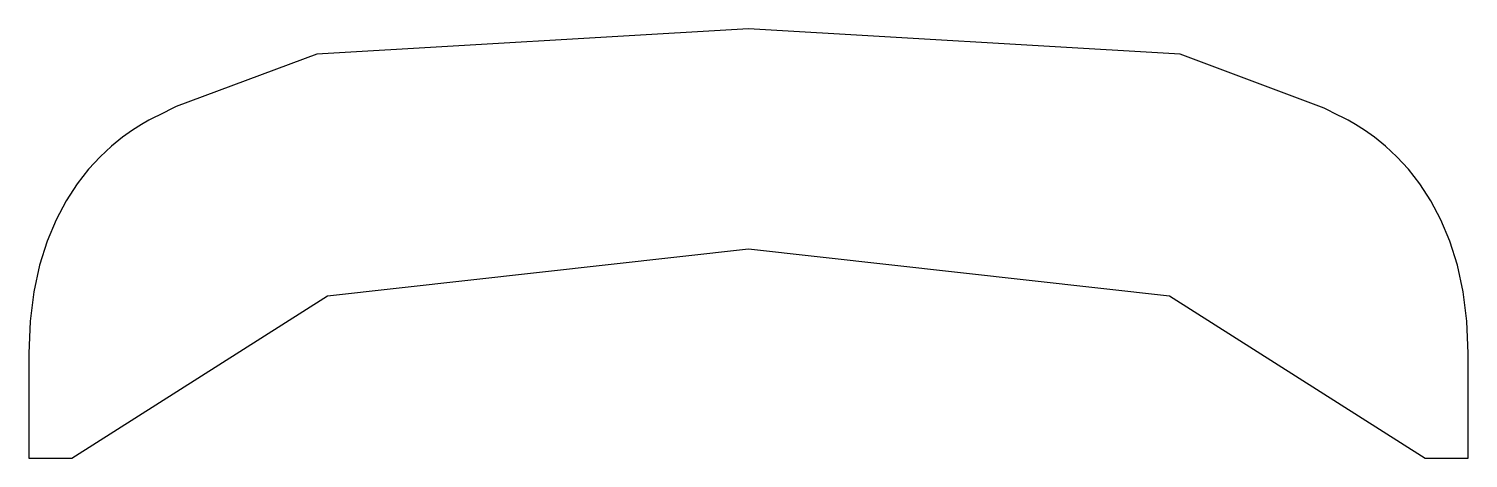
# Model space of a CAD drawing. Extents: x 0 to 101, y 0 to 30.
import ezdxf

# ---------------------------------------------------------------- set-up
doc = ezdxf.new("R2010")
doc.units = 0
doc.layers.add('Mask', color=7, linetype='CONTINUOUS')

msp = doc.modelspace()

# ---------------------------------------------------------------- linework, layer by layer
at = {"layer": 'Mask', "color": 7}
for p, q in [((50.8, 30.358462), (20.399272, 28.580441)), ((81.200728, 28.580441), (50.8, 30.358462)), ((20.399272, 28.580441), (10.519036, 24.897399)), ((91.334304, 24.770397), (81.200728, 28.580441)), ((10.519036, 24.897399), (9.252339, 24.262392)), ((92.347662, 24.262391), (91.334304, 24.770397)), ((8.063748, 23.629705), (7.433159, 23.231357)), ((8.592217, 23.92849), (8.063748, 23.629705)), ((8.995951, 24.136467), (8.592217, 23.92849)), ((9.252339, 24.262392), (8.995951, 24.136467)), ((92.604049, 24.136466), (92.347662, 24.262391)), ((93.007784, 23.928489), (92.604049, 24.136466)), ((93.536252, 23.629704), (93.007784, 23.928489)), ((94.166841, 23.231356), (93.536252, 23.629704)), ((6.723065, 22.724689), (5.956077, 22.100947)), ((7.433159, 23.231357), (6.723065, 22.724689)), ((94.876936, 22.724688), (94.166841, 23.231356)), ((95.643923, 22.100946), (94.876936, 22.724688)), ((5.15481, 21.351375), (4.341878, 20.467217)), ((5.956077, 22.100947), (5.15481, 21.351375)), ((96.44519, 21.351374), (95.643923, 22.100946)), ((97.258122, 20.467216), (96.44519, 21.351374)), ((4.341878, 20.467217), (3.539895, 19.439718)), ((98.060105, 19.439717), (97.258122, 20.467216)), ((3.539895, 19.439718), (2.771474, 18.260122)), ((98.828526, 18.260122), (98.060105, 19.439717)), ((2.771474, 18.260122), (2.059228, 16.919674)), ((99.540772, 16.919673), (98.828526, 18.260122)), ((2.059228, 16.919674), (1.425773, 15.409618)), ((100.17419, 15.409617), (99.540772, 16.919673)), ((1.425773, 15.409618), (0.89372, 13.721198)), ((100.70624, 13.721197), (100.17419, 15.409617)), ((21.15929, 11.562247), (50.8, 14.864285)), ((50.8, 14.864285), (80.44071, 11.562247)), ((0.89372, 13.721198), (0.485685, 11.845659)), ((101.11428, 11.845658), (100.70624, 13.721197)), ((0.485685, 11.845659), (0.22428, 9.774246)), ((3.172193, 0.132117), (21.15929, 11.562247)), ((80.44071, 11.562247), (98.427809, 0.132117)), ((101.37568, 9.774245), (101.11428, 11.845658)), ((0.22428, 9.774246), (0.13212, 7.498202)), ((101.46788, 7.498201), (101.37568, 9.774245)), ((0.13212, 7.498202), (0.13212, 0.132118)), ((101.46788, 0.132117), (101.46788, 7.498201)), ((0.13212, 0.132118), (3.172193, 0.132117)), ((98.427809, 0.132117), (101.46788, 0.132117))]:
    msp.add_line(p, q, dxfattribs=at)

doc.saveas('drawing.dxf')
